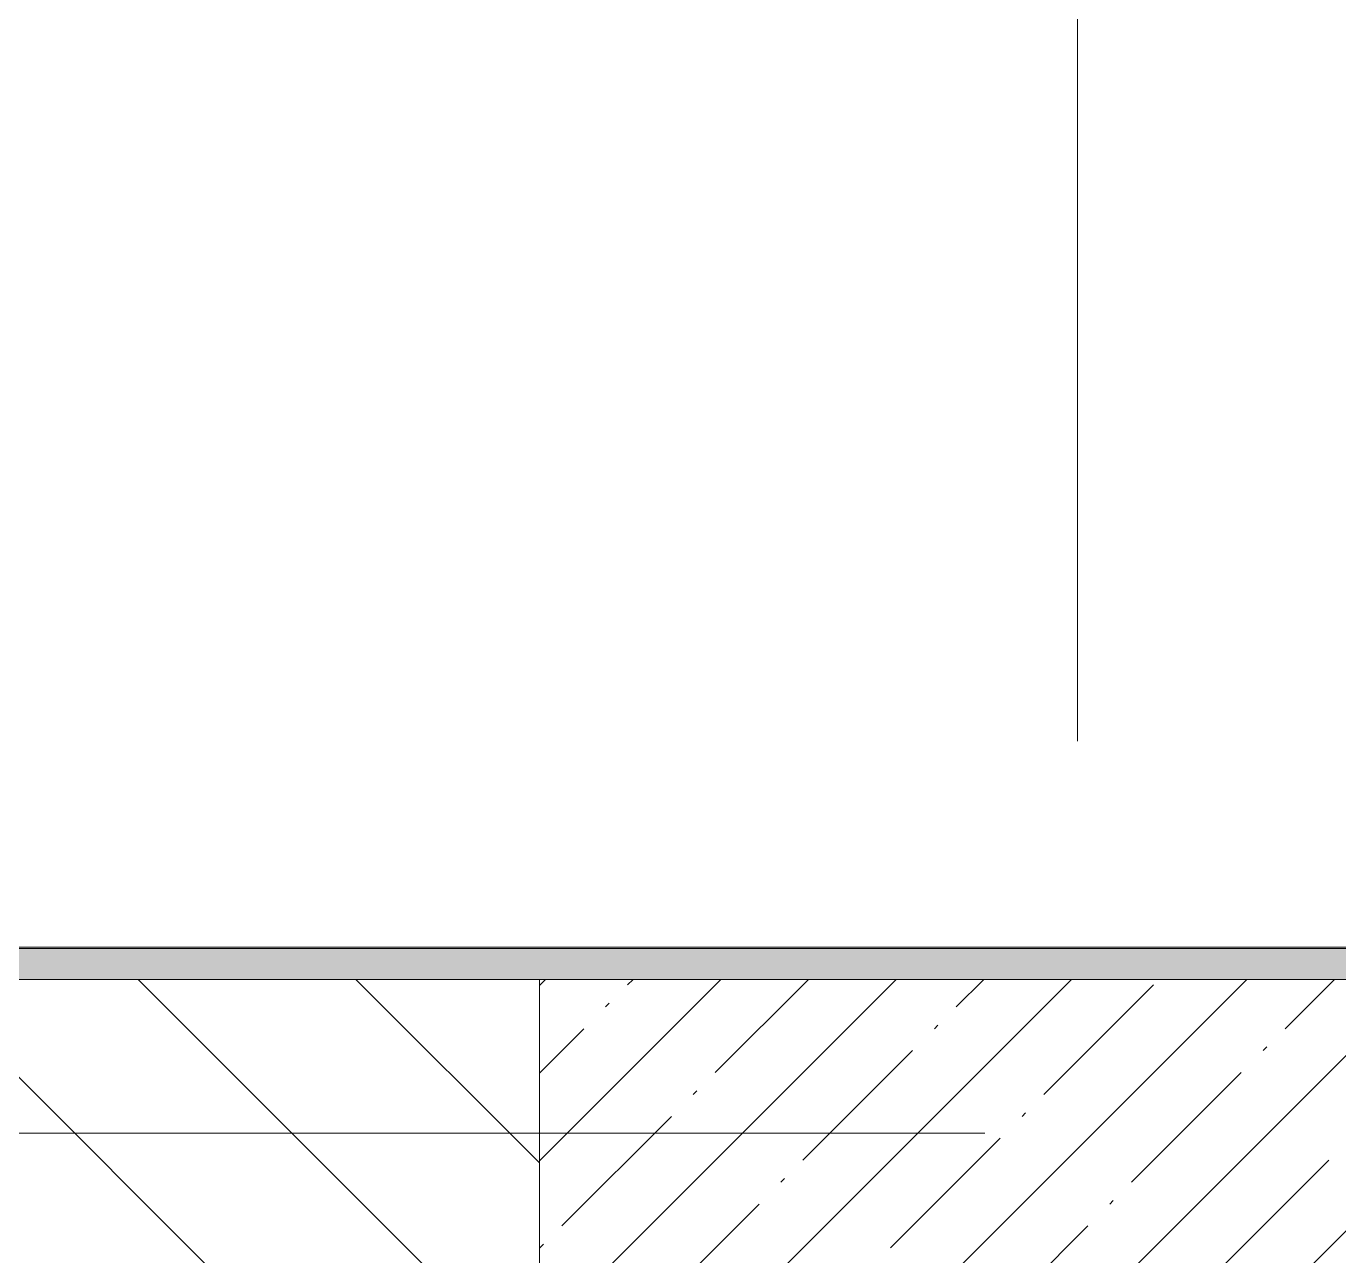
# Model space of a CAD drawing. Header units: millimetres. Extents: x -4185 to 186529, y -8553 to 29097.
# Drawn here: x 11826 to 12680, y 7720 to 8520 of the extents above; entities that cross this region are included whole.
import ezdxf

# ---------------------------------------------------------------- set-up
doc = ezdxf.new("R2010")
doc.units = ezdxf.units.MM
doc.linetypes.add('Осевая', pattern=[3175, 635, -476.25, 1587.5, -476.25])
doc.layers.add('A-WALL-1', color=7, linetype='Continuous', lineweight=9, true_color=0x3c3c3c)
doc.layers.add('A-WALL-FNSH-1', color=7, linetype='Continuous', lineweight=9, true_color=0x3c3c3c)
for name, color, linetype, lineweight in [('I-WALL', 7, 'Continuous', 9), ('S-COLS', 7, 'Continuous', 9), ('Оси-2', 7, 'Осевая', 9)]:
    doc.layers.add(name, color=color, linetype=linetype, lineweight=lineweight)

# ---------------------------------------------------------------- blocks, each defined once
blk = doc.blocks.new('BSC_Колонна _Прямоугольная - 600х600-20441433-План размещения напольных электротехнических лючков и розеток 1 этажа в осях 1-12')
at = {"layer": 'S-COLS'}
h = blk.add_hatch(dxfattribs=at)
h.set_pattern_fill('FP_71', color=256, style=0, pattern_type=2)
h.set_pattern_definition([(45, (-12460, -7600), (-57.02463, 57.02463), []), (45, (-12402.975, -7600), (-57.02463, 57.02463), [100.806, -20.161, 3.353, -16.808])])
h.paths.add_polyline_path([(-96.32, -300), (300, -300), (300, 300), (-300, 300), (-300, -300)])
for p, q in [((300, 300), (-300, 300)), ((-300, 300), (-300, -300)), ((300, -300), (300, 300)), ((-300, -300), (300, -300))]:
    blk.add_line(p, q, dxfattribs=at)

msp = doc.modelspace()

# ---------------------------------------------------------------- hatches: boundary and pattern name
at = {"layer": 'I-WALL'}
h = msp.add_hatch(dxfattribs=at)
h.set_pattern_fill('FP_84', color=256, style=0, pattern_type=2)
h.set_pattern_definition([(0, (0, 0), (121.92, 30.48), [10.058, -81.382, 10.058, -81.382, -487.68]), (0, (0, 0), (121.92, 30.48), [-182.88, 10.058, -172.822, 10.058, -81.382, -213.36]), (0, (0, 0), (121.92, 30.48), [-457.2, 10.058, -50.902, 10.058, -142.342]), (120, (45.72, 15.24), (-87.356454, 90.34582), [10.058, -81.382, 10.058, -81.382, -487.68]), (120, (45.72, 15.24), (-87.356454, 90.34582), [-182.88, 10.058, -172.822, 10.058, -81.382, -213.36]), (120, (45.72, 15.24), (-87.356454, 90.34582), [-457.2, 10.058, -50.902, 10.058, -142.342]), (240, (60.96, 76.2), (-34.563546, -120.82582), [10.058, -81.382, 10.058, -81.382, -487.68]), (240, (60.96, 76.2), (-34.563546, -120.82582), [-182.88, 10.058, -172.822, 10.058, -81.382, -213.36]), (240, (60.96, 76.2), (-34.563546, -120.82582), [-457.2, 10.058, -50.902, 10.058, -142.342])])
h.paths.add_polyline_path([(12760, 7900), (12760, 7920), (7660, 7920), (7660, 7900), (12363.68, 7900)])
h = msp.add_hatch(dxfattribs=at)
h.set_pattern_fill('FP_18', color=256, style=0, pattern_type=2)
h.set_pattern_definition([(135, (0, 0), (-70.7107, -70.7107), [])])
h.paths.add_polyline_path([(8260, 7700), (12160, 7700), (12160, 7900), (8260, 7900)])

# ---------------------------------------------------------------- linework, layer by layer
at = {"layer": 'A-WALL-1'}
msp.add_line((12160, 7900), (8260, 7900), dxfattribs=at)
at = {"layer": 'A-WALL-FNSH-1'}
for p, q in [((12825, 7921), (7660, 7921)), ((7660, 7920), (12825, 7920))]:
    msp.add_line(p, q, dxfattribs=at)
at = {"layer": 'Оси-2'}
for p, q in [((12510, 593.74), (12510, 24898.07)), ((-885.17, 7800), (36057, 7800))]:
    msp.add_line(p, q, dxfattribs=at)

# ---------------------------------------------------------------- block references
at = {"layer": 'S-COLS'}
msp.add_blockref('BSC_Колонна _Прямоугольная - 600х600-20441433-План размещения напольных электротехнических лючков и розеток 1 этажа в осях 1-12', (12460, 7600), dxfattribs=at)

doc.saveas('drawing.dxf')
